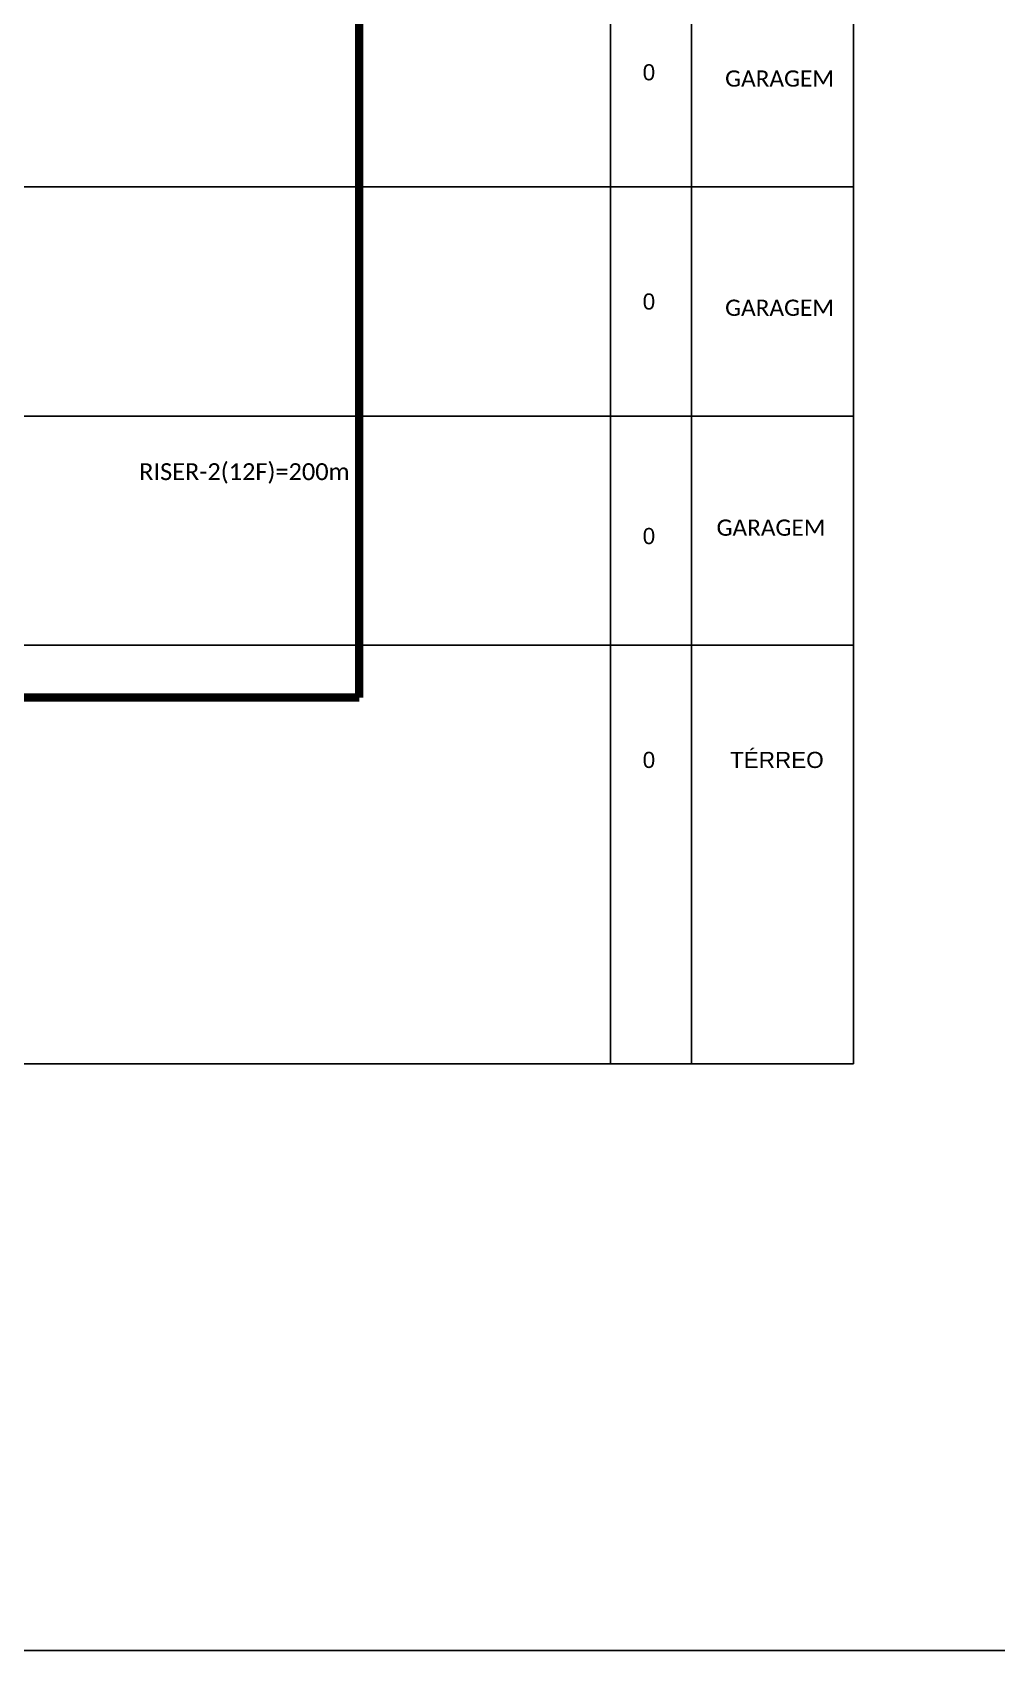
# Model space of a CAD drawing. Header units: millimetres. Extents: x 688550 to 690417, y 7458888 to 7459543.
# Drawn here: x 689143.4 to 689244.8, y 7458888 to 7459058.2 of the extents above; entities that cross this region are included whole.
import ezdxf
from ezdxf.enums import TextEntityAlignment as Align

# ---------------------------------------------------------------- set-up
doc = ezdxf.new("R2010")
doc.units = ezdxf.units.MM
doc.header["$LTSCALE"] = 3
doc.header["$MEASUREMENT"] = 0
doc.layers.add('label_cabos', color=7, linetype='Continuous')
doc.styles.add('ARIAL', font='arial.ttf')
doc.styles.add('WMF-Calibri0', font='calibri.ttf')

msp = doc.modelspace()

# ---------------------------------------------------------------- linework, layer by layer
at = {"color": 0}
msp.add_line((689050.04, 7459041.95), (689170.96, 7459041.95), dxfattribs=at)
for p, q in [((689050.04, 7459041.95), (689170.96, 7459041.95)), ((689204.21, 7459041.95), (689050.04, 7459041.95)), ((689050.04, 7459017.85), (689170.96, 7459017.85)), ((689204.21, 7459017.85), (689050.04, 7459017.85)), ((689170.96, 7458993.75), (689050.04, 7458993.75)), ((689050.04, 7458993.75), (689204.21, 7458993.75)), ((689204.21, 7458993.75), (689212.73, 7458993.75)), ((689204.21, 7458949.76), (689204.21, 7458993.75)), ((689212.73, 7458993.75), (689212.73, 7458969.65)), ((689212.73, 7458993.75), (689229.76, 7458993.75)), ((689212.73, 7458949.76), (689212.73, 7458993.75)), ((689229.76, 7458993.75), (689229.76, 7458949.76))]:
    msp.add_line(p, q)
for points in [[(688549.81, 7459543.25), (689476.45, 7459543.25), (689476.45, 7458888.05), (688549.81, 7458888.05)], [(689204.21, 7459066.05), (689212.73, 7459066.05), (689212.73, 7459041.95), (689204.21, 7459041.95)], [(689212.73, 7459066.05), (689229.76, 7459066.05), (689229.76, 7459041.95), (689212.73, 7459041.95)], [(689204.21, 7459041.95), (689212.73, 7459041.95), (689212.73, 7459017.85), (689204.21, 7459017.85)], [(689212.73, 7459041.95), (689229.76, 7459041.95), (689229.76, 7459017.85), (689212.73, 7459017.85)], [(689204.21, 7459017.85), (689212.73, 7459017.85), (689212.73, 7458993.75), (689204.21, 7458993.75)], [(689212.73, 7459017.85), (689229.76, 7459017.85), (689229.76, 7458993.75), (689212.73, 7458993.75)]]:
    msp.add_lwpolyline(points, close=True)
at = {"color": 6, "const_width": 0.888}
for points in [[(689177.79, 7458988.26), (689177.79, 7459415.49)], [(689130.41, 7458988.26), (689177.79, 7458988.26)]]:
    msp.add_lwpolyline(points, dxfattribs=at)
at = {"layer": 'label_cabos', "linetype": 'Continuous'}
msp.add_line((689033.01, 7458949.76), (689229.76, 7458949.76), dxfattribs=at)

# ---------------------------------------------------------------- texts
at = {"style": 'WMF-Calibri0'}
for p in [(689216.25, 7459052.49), (689216.25, 7459028.39), (689215.35, 7459005.27)]:
    msp.add_text('GARAGEM', height=1.705, dxfattribs=at).set_placement(p)
at = {"color": 6, "style": 'WMF-Calibri0'}
msp.add_text('RISER-2(12F)=200m', height=1.7754, dxfattribs=at).set_placement((689154.65, 7459011.12))
at = {"style": 'ARIAL', "flags": 12}
for tag, p in [('0', (689208.24, 7459054)), ('0', (689208.24, 7459029.9)), ('0', (689208.24, 7459005.24)), ('TÉRREO', (689221.69, 7458981.7)), ('0', (689208.24, 7458981.7))]:
    msp.add_attdef(tag, text='XX', height=1.693, dxfattribs=at).set_placement(p, align=Align.MIDDLE_CENTER)

doc.saveas('drawing.dxf')
